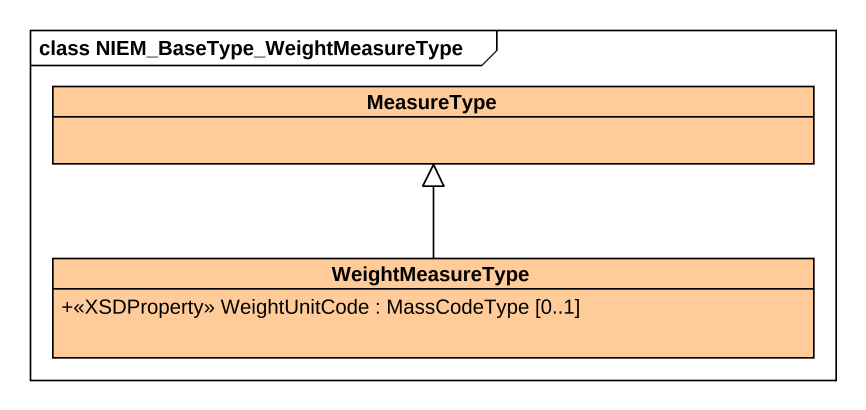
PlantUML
@startuml
mainframe class NIEM_BaseType_WeightMeasureType
hide circle
hide empty members
skinparam classAttributeIconSize 0
class MeasureType #FFCC99
class WeightMeasureType #FFCC99 {
  +<<XSDProperty>> WeightUnitCode : MassCodeType [0..1]
}
WeightMeasureType -up-|> MeasureType
@enduml
